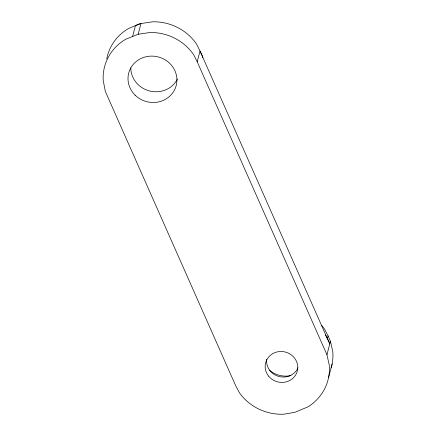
<?xml version="1.0" encoding="UTF-8"?>
<svg xmlns="http://www.w3.org/2000/svg" width="436" height="436" viewBox="0 0 436 436"><rect width="100%" height="100%" fill="white"/><g stroke="black" fill="none" stroke-linecap="round" stroke-linejoin="round"><path stroke-width="0.65" d="M132.62 36.341L135.433 25.61L140.986 23.528L138.174 34.259L125.541 39.349A49.519 46.592 14.7 0 0 103.196 80.409L105.37 91.511L235.653 385.647L239.435 392.792A49.519 46.592 14.7 0 0 283.961 414.2L294.959 412.298L308.034 406.81A49.519 46.592 14.7 0 0 329.284 365.205L326.951 354.713L197.192 61.759L193.807 54.958A49.519 46.592 14.7 0 0 149.821 32.526L138.174 34.259M197.192 61.759L200.01 51.034L329.763 343.982L329.425 342.456L325.474 334.99M327.365 338.559L328.068 335.878L324.286 328.733A49.519 46.592 14.7 0 0 321.844 325.578M326.951 354.713L330.466 341.301L328.068 335.878M328.608 377.374L332.128 363.967M330.466 341.301L332.804 351.792A49.519 46.592 14.7 0 1 331.158 367.902M202.626 57.672L202.179 55.399L196.62 44.227A49.519 46.592 14.7 0 0 152.633 21.8L139.972 23.68L128.353 28.618A49.519 46.592 14.7 0 0 106.733 58.855M177.452 78.998A24.558 23.103 14.7 0 1 149.989 91.064A24.558 23.103 14.7 0 1 130.811 67.891M298.022 367.744A16.372 15.402 14.7 0 1 278.86 376.464A16.372 15.402 14.7 0 1 266.674 359.324M290.981 375.565A23.904 22.492 14.7 0 1 269.377 370.159M135.171 95.217A24.558 23.103 14.7 0 0 176.095 85.963A24.558 23.103 14.7 0 0 146.12 56.724A24.558 23.103 14.7 0 0 135.171 95.217M268.658 376.17A16.372 15.402 14.7 0 0 296.611 373.112A16.372 15.402 14.7 0 0 279.116 351.59A16.372 15.402 14.7 0 0 268.658 376.17"/></g></svg>
